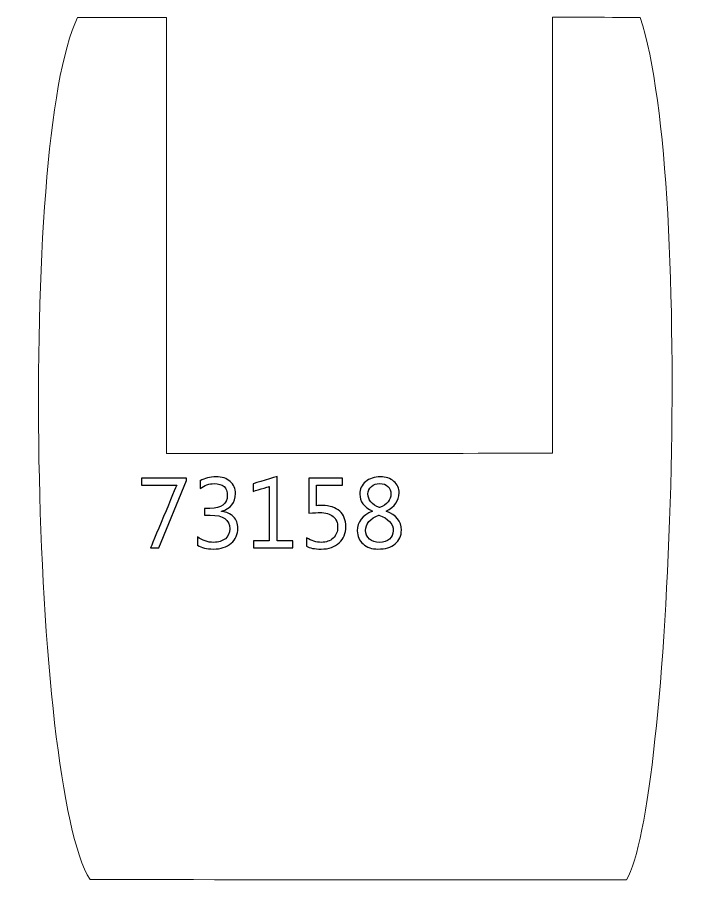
# Model space of a CAD drawing. Header units: centimetres. Extents: x -494 to 505, y -672 to 577.
# Drawn here: x -189.9 to -116.8, y -671.6 to -578.7 of the extents above; entities that cross this region are included whole.
import ezdxf

# ---------------------------------------------------------------- set-up
doc = ezdxf.new("R2010")
doc.units = ezdxf.units.CM
doc.header["$MEASUREMENT"] = 0
doc.layers.add('Camada 1', color=7, linetype='Continuous')
doc.layers.add('Camada 2', color=10, linetype='Continuous')

msp = doc.modelspace()

# ---------------------------------------------------------------- linework, layer by layer
at = {"layer": 'Camada 1', "lineweight": 9}
msp.add_open_spline([(-183.440578, -578.686168), (-183.440578, -578.686168), (-173.829726, -578.68058), (-173.829726, -578.68058), (-173.829726, -578.68058), (-173.829726, -578.68058), (-173.830742, -625.666516), (-173.830742, -625.666516), (-173.830742, -625.666516), (-173.830742, -625.666516), (-132.239258, -625.66042), (-132.239258, -625.66042), (-132.239258, -625.66042), (-132.239258, -625.66042), (-132.233162, -578.666356), (-132.233162, -578.666356), (-132.233162, -578.666356), (-132.233162, -578.666356), (-122.790458, -578.680072), (-122.790458, -578.680072), (-122.790458, -578.680072), (-116.80571, -596.998552), (-119.53113, -663.992068), (-124.269246, -671.615116), (-124.269246, -671.615116), (-124.269246, -671.615116), (-182.08625, -671.60394), (-182.08625, -671.60394), (-182.08625, -671.60394), (-188.453522, -661.473912), (-189.926722, -592.15782), (-183.440578, -578.686168)], degree=3, knots=[0, 0, 0, 0, 0.111111111, 0.111111111, 0.111111111, 0.111111121, 0.222222222, 0.222222222, 0.222222222, 0.222222232, 0.333333333, 0.333333333, 0.333333333, 0.333333343, 0.444444444, 0.444444444, 0.444444444, 0.444444454, 0.555555556, 0.555555556, 0.555555556, 0.555555566, 0.666666667, 0.666666667, 0.666666667, 0.666666677, 0.777777778, 0.777777778, 0.777777778, 0.777777788, 1, 1, 1, 1], dxfattribs=at)
at = {"layer": 'Camada 2'}
for points, knots in [([(-171.686728, -628.592088), (-171.686728, -628.592088), (-174.665386, -635.84836), (-174.665386, -635.84836), (-174.665386, -635.84836), (-174.665386, -635.84836), (-175.557942, -635.84836), (-175.557942, -635.84836), (-175.557942, -635.84836), (-175.557942, -635.84836), (-172.740574, -629.095516), (-172.740574, -629.095516), (-172.740574, -629.095516), (-172.740574, -629.095516), (-176.53635, -629.095516), (-176.53635, -629.095516), (-176.53635, -629.095516), (-176.53635, -629.095516), (-176.53635, -628.321324), (-176.53635, -628.321324), (-176.53635, -628.321324), (-176.53635, -628.321324), (-171.686728, -628.321324), (-171.686728, -628.321324), (-171.686728, -628.321324), (-171.686728, -628.321324), (-171.686728, -628.592088), (-171.686728, -628.592088)], [0, 0, 0, 0, 0.125, 0.125, 0.125, 0.12500001, 0.25, 0.25, 0.25, 0.25000001, 0.375, 0.375, 0.375, 0.37500001, 0.5, 0.5, 0.5, 0.50000001, 0.625, 0.625, 0.625, 0.62500001, 0.75, 0.75, 0.75, 0.75000001, 1, 1, 1, 1]), ([(-170.504104, -635.568706), (-170.504104, -635.568706), (-170.504104, -634.644146), (-170.504104, -634.644146), (-170.504104, -634.644146), (-169.989754, -635.052578), (-169.407332, -635.257048), (-168.76014, -635.257048), (-168.76014, -635.257048), (-168.233344, -635.257048), (-167.81399, -635.126238), (-167.5003, -634.862586), (-167.5003, -634.862586), (-167.186864, -634.599188), (-167.030908, -634.24435), (-167.030908, -633.79985), (-167.030908, -633.79985), (-167.030908, -632.81433), (-167.729662, -632.321316), (-169.1259, -632.321316), (-169.1259, -632.321316), (-169.1259, -632.321316), (-169.751248, -632.321316), (-169.751248, -632.321316), (-169.751248, -632.321316), (-169.751248, -632.321316), (-169.751248, -631.590304), (-169.751248, -631.590304), (-169.751248, -631.590304), (-169.751248, -631.590304), (-169.15638, -631.590304), (-169.15638, -631.590304), (-169.15638, -631.590304), (-167.910764, -631.590304), (-167.288972, -631.12777), (-167.288972, -630.204988), (-167.288972, -630.204988), (-167.288972, -629.350024), (-167.763952, -628.923558), (-168.713658, -628.923558), (-168.713658, -628.923558), (-169.24401, -628.923558), (-169.744136, -629.102628), (-170.213782, -629.461276), (-170.213782, -629.461276), (-170.213782, -629.461276), (-170.213782, -628.622568), (-170.213782, -628.622568), (-170.213782, -628.622568), (-169.729912, -628.335802), (-169.158158, -628.192292), (-168.500298, -628.192292), (-168.500298, -628.192292), (-167.86606, -628.192292), (-167.358822, -628.360694), (-166.97706, -628.695974), (-166.97706, -628.695974), (-166.597076, -629.032778), (-166.407084, -629.463054), (-166.407084, -629.988072), (-166.407084, -629.988072), (-166.407084, -630.97918), (-166.910766, -631.617228), (-167.919654, -631.900184), (-167.919654, -631.900184), (-167.919654, -631.900184), (-167.919654, -631.921774), (-167.919654, -631.921774), (-167.919654, -631.921774), (-167.378634, -631.973844), (-166.948358, -632.163836), (-166.629334, -632.49175), (-166.629334, -632.49175), (-166.308532, -632.819664), (-166.14902, -633.22835), (-166.14902, -633.717554), (-166.14902, -633.717554), (-166.14902, -634.394972), (-166.391082, -634.939802), (-166.87673, -635.3556), (-166.87673, -635.3556), (-167.362378, -635.76962), (-168.002204, -635.977392), (-168.796208, -635.977392), (-168.796208, -635.977392), (-169.511218, -635.977392), (-170.08094, -635.841248), (-170.504104, -635.568706)], [0, 0, 0, 0, 0.043478261, 0.043478261, 0.043478261, 0.043478271, 0.086956522, 0.086956522, 0.086956522, 0.086956532, 0.130434783, 0.130434783, 0.130434783, 0.130434793, 0.173913043, 0.173913043, 0.173913043, 0.173913053, 0.217391304, 0.217391304, 0.217391304, 0.217391314, 0.260869565, 0.260869565, 0.260869565, 0.260869575, 0.304347826, 0.304347826, 0.304347826, 0.304347836, 0.347826087, 0.347826087, 0.347826087, 0.347826097, 0.391304348, 0.391304348, 0.391304348, 0.391304358, 0.434782609, 0.434782609, 0.434782609, 0.434782619, 0.47826087, 0.47826087, 0.47826087, 0.47826088, 0.52173913, 0.52173913, 0.52173913, 0.52173914, 0.565217391, 0.565217391, 0.565217391, 0.565217401, 0.608695652, 0.608695652, 0.608695652, 0.608695662, 0.652173913, 0.652173913, 0.652173913, 0.652173923, 0.695652174, 0.695652174, 0.695652174, 0.695652184, 0.739130435, 0.739130435, 0.739130435, 0.739130445, 0.782608696, 0.782608696, 0.782608696, 0.782608706, 0.826086957, 0.826086957, 0.826086957, 0.826086967, 0.869565217, 0.869565217, 0.869565217, 0.869565227, 0.913043478, 0.913043478, 0.913043478, 0.913043488, 1, 1, 1, 1]), ([(-160.213548, -635.84836), (-160.213548, -635.84836), (-164.471604, -635.84836), (-164.471604, -635.84836), (-164.471604, -635.84836), (-164.471604, -635.84836), (-164.471604, -635.095758), (-164.471604, -635.095758), (-164.471604, -635.095758), (-164.471604, -635.095758), (-162.772852, -635.095758), (-162.772852, -635.095758), (-162.772852, -635.095758), (-162.772852, -635.095758), (-162.772852, -629.242582), (-162.772852, -629.242582), (-162.772852, -629.242582), (-162.772852, -629.242582), (-164.514784, -629.762266), (-164.514784, -629.762266), (-164.514784, -629.762266), (-164.514784, -629.762266), (-164.514784, -628.945148), (-164.514784, -628.945148), (-164.514784, -628.945148), (-164.514784, -628.945148), (-161.912554, -628.149366), (-161.912554, -628.149366), (-161.912554, -628.149366), (-161.912554, -628.149366), (-161.912554, -635.095758), (-161.912554, -635.095758), (-161.912554, -635.095758), (-161.912554, -635.095758), (-160.213548, -635.095758), (-160.213548, -635.095758), (-160.213548, -635.095758), (-160.213548, -635.095758), (-160.213548, -635.84836), (-160.213548, -635.84836)], [0, 0, 0, 0, 0.090909091, 0.090909091, 0.090909091, 0.090909101, 0.181818182, 0.181818182, 0.181818182, 0.181818192, 0.272727273, 0.272727273, 0.272727273, 0.272727283, 0.363636364, 0.363636364, 0.363636364, 0.363636374, 0.454545455, 0.454545455, 0.454545455, 0.454545465, 0.545454545, 0.545454545, 0.545454545, 0.545454555, 0.636363636, 0.636363636, 0.636363636, 0.636363646, 0.727272727, 0.727272727, 0.727272727, 0.727272737, 0.818181818, 0.818181818, 0.818181818, 0.818181828, 1, 1, 1, 1]), ([(-158.740348, -635.66548), (-158.740348, -635.66548), (-158.740348, -634.751588), (-158.740348, -634.751588), (-158.740348, -634.751588), (-158.225998, -635.088392), (-157.702758, -635.257048), (-157.170628, -635.257048), (-157.170628, -635.257048), (-156.638244, -635.257048), (-156.21, -635.106426), (-155.883864, -634.805436), (-155.883864, -634.805436), (-155.559252, -634.50597), (-155.396184, -634.106428), (-155.396184, -633.609858), (-155.396184, -633.609858), (-155.396184, -633.117098), (-155.563062, -632.73178), (-155.894532, -632.455936), (-155.894532, -632.455936), (-156.22778, -632.179838), (-156.70276, -632.041916), (-157.322774, -632.041916), (-157.322774, -632.041916), (-157.532578, -632.041916), (-157.926786, -632.063252), (-158.503874, -632.104654), (-158.503874, -632.104654), (-158.503874, -632.104654), (-158.503874, -628.321324), (-158.503874, -628.321324), (-158.503874, -628.321324), (-158.503874, -628.321324), (-154.85872, -628.321324), (-154.85872, -628.321324), (-154.85872, -628.321324), (-154.85872, -628.321324), (-154.85872, -629.095516), (-154.85872, -629.095516), (-154.85872, -629.095516), (-154.85872, -629.095516), (-157.686756, -629.095516), (-157.686756, -629.095516), (-157.686756, -629.095516), (-157.686756, -629.095516), (-157.686756, -631.31065), (-157.686756, -631.31065), (-157.686756, -631.31065), (-157.455362, -631.296426), (-157.242256, -631.28906), (-157.045152, -631.28906), (-157.045152, -631.28906), (-156.24048, -631.28906), (-155.616656, -631.491752), (-155.175966, -631.89485), (-155.175966, -631.89485), (-154.735022, -632.298202), (-154.51455, -632.851922), (-154.51455, -633.554486), (-154.51455, -633.554486), (-154.51455, -634.281942), (-154.751024, -634.868174), (-155.226004, -635.310642), (-155.226004, -635.310642), (-155.700984, -635.755142), (-156.353256, -635.977392), (-157.179518, -635.977392), (-157.179518, -635.977392), (-157.876494, -635.977392), (-158.396432, -635.873506), (-158.740348, -635.66548)], [0, 0, 0, 0, 0.052631579, 0.052631579, 0.052631579, 0.052631589, 0.105263158, 0.105263158, 0.105263158, 0.105263168, 0.157894737, 0.157894737, 0.157894737, 0.157894747, 0.210526316, 0.210526316, 0.210526316, 0.210526326, 0.263157895, 0.263157895, 0.263157895, 0.263157905, 0.315789474, 0.315789474, 0.315789474, 0.315789484, 0.368421053, 0.368421053, 0.368421053, 0.368421063, 0.421052632, 0.421052632, 0.421052632, 0.421052642, 0.473684211, 0.473684211, 0.473684211, 0.473684221, 0.526315789, 0.526315789, 0.526315789, 0.526315799, 0.578947368, 0.578947368, 0.578947368, 0.578947378, 0.631578947, 0.631578947, 0.631578947, 0.631578957, 0.684210526, 0.684210526, 0.684210526, 0.684210536, 0.736842105, 0.736842105, 0.736842105, 0.736842115, 0.789473684, 0.789473684, 0.789473684, 0.789473694, 0.842105263, 0.842105263, 0.842105263, 0.842105273, 0.894736842, 0.894736842, 0.894736842, 0.894736852, 1, 1, 1, 1]), ([(-151.654256, -631.901962), (-151.654256, -631.901962), (-151.654256, -631.880626), (-151.654256, -631.880626), (-151.654256, -631.880626), (-152.55748, -631.461272), (-153.009092, -630.851926), (-153.009092, -630.052588), (-153.009092, -630.052588), (-153.009092, -629.509536), (-152.803098, -629.063258), (-152.389078, -628.715532), (-152.389078, -628.715532), (-151.975058, -628.366282), (-151.442928, -628.192292), (-150.790402, -628.192292), (-150.790402, -628.192292), (-150.202646, -628.192292), (-149.718776, -628.35536), (-149.34057, -628.681496), (-149.34057, -628.681496), (-148.962618, -629.007886), (-148.772626, -629.425208), (-148.772626, -629.936002), (-148.772626, -629.936002), (-148.772626, -630.771154), (-149.238462, -631.418092), (-150.170388, -631.880626), (-150.170388, -631.880626), (-150.170388, -631.880626), (-150.170388, -631.901962), (-150.170388, -631.901962), (-150.170388, -631.901962), (-149.073616, -632.294646), (-148.52523, -632.973842), (-148.52523, -633.939804), (-148.52523, -633.939804), (-148.52523, -634.563374), (-148.749258, -635.057912), (-149.197314, -635.42545), (-149.197314, -635.42545), (-149.643592, -635.792734), (-150.267162, -635.977392), (-151.064722, -635.977392), (-151.064722, -635.977392), (-151.708104, -635.977392), (-152.236678, -635.794512), (-152.654254, -635.430784), (-152.654254, -635.430784), (-153.070052, -635.067056), (-153.278078, -634.593854), (-153.278078, -634.01321), (-153.278078, -634.01321), (-153.278078, -633.047248), (-152.736804, -632.342906), (-151.654256, -631.901962)], [0, 0, 0, 0, 0.066666667, 0.066666667, 0.066666667, 0.066666677, 0.133333333, 0.133333333, 0.133333333, 0.133333343, 0.2, 0.2, 0.2, 0.20000001, 0.266666667, 0.266666667, 0.266666667, 0.266666677, 0.333333333, 0.333333333, 0.333333333, 0.333333343, 0.4, 0.4, 0.4, 0.40000001, 0.466666667, 0.466666667, 0.466666667, 0.466666677, 0.533333333, 0.533333333, 0.533333333, 0.533333343, 0.6, 0.6, 0.6, 0.60000001, 0.666666667, 0.666666667, 0.666666667, 0.666666677, 0.733333333, 0.733333333, 0.733333333, 0.733333343, 0.8, 0.8, 0.8, 0.80000001, 0.866666667, 0.866666667, 0.866666667, 0.866666677, 1, 1, 1, 1]), ([(-149.65426, -630.043698), (-149.65426, -629.695972), (-149.76348, -629.42343), (-149.980396, -629.22277), (-149.980396, -629.22277), (-150.197312, -629.023888), (-150.494746, -628.923558), (-150.869396, -628.923558), (-150.869396, -628.923558), (-151.220678, -628.923558), (-151.518112, -629.027444), (-151.761952, -629.237248), (-151.761952, -629.237248), (-152.005538, -629.44502), (-152.127458, -629.710196), (-152.127458, -630.032776), (-152.127458, -630.032776), (-152.127458, -630.688858), (-151.718772, -631.181618), (-150.901654, -631.514866), (-150.901654, -631.514866), (-150.070058, -631.17095), (-149.65426, -630.681746), (-149.65426, -630.043698)], [0, 0, 0, 0, 0.142857143, 0.142857143, 0.142857143, 0.142857153, 0.285714286, 0.285714286, 0.285714286, 0.285714296, 0.428571429, 0.428571429, 0.428571429, 0.428571439, 0.571428571, 0.571428571, 0.571428571, 0.571428581, 0.714285714, 0.714285714, 0.714285714, 0.714285724, 1, 1, 1, 1]), ([(-150.959058, -632.310648), (-151.917654, -632.69241), (-152.39619, -633.247908), (-152.39619, -633.97384), (-152.39619, -633.97384), (-152.39619, -634.348236), (-152.25649, -634.656592), (-151.978614, -634.896622), (-151.978614, -634.896622), (-151.700992, -635.136906), (-151.335232, -635.257048), (-150.880064, -635.257048), (-150.880064, -635.257048), (-150.446486, -635.257048), (-150.093426, -635.138684), (-149.819106, -634.90221), (-149.819106, -634.90221), (-149.54504, -634.665482), (-149.406864, -634.36627), (-149.406864, -634.00432), (-149.406864, -634.00432), (-149.406864, -633.247908), (-149.92477, -632.681742), (-150.959058, -632.310648)], [0, 0, 0, 0, 0.142857143, 0.142857143, 0.142857143, 0.142857153, 0.285714286, 0.285714286, 0.285714286, 0.285714296, 0.428571429, 0.428571429, 0.428571429, 0.428571439, 0.571428571, 0.571428571, 0.571428571, 0.571428581, 0.714285714, 0.714285714, 0.714285714, 0.714285724, 1, 1, 1, 1])]:
    msp.add_open_spline(points, degree=3, knots=knots, dxfattribs=at)
at = {"layer": 'Camada 2', "lineweight": 9}
for points, knots in [([(-171.686728, -628.592088), (-171.686728, -628.592088), (-174.665386, -635.84836), (-174.665386, -635.84836), (-174.665386, -635.84836), (-174.665386, -635.84836), (-175.557942, -635.84836), (-175.557942, -635.84836), (-175.557942, -635.84836), (-175.557942, -635.84836), (-172.740574, -629.095516), (-172.740574, -629.095516), (-172.740574, -629.095516), (-172.740574, -629.095516), (-176.53635, -629.095516), (-176.53635, -629.095516), (-176.53635, -629.095516), (-176.53635, -629.095516), (-176.53635, -628.321324), (-176.53635, -628.321324), (-176.53635, -628.321324), (-176.53635, -628.321324), (-171.686728, -628.321324), (-171.686728, -628.321324), (-171.686728, -628.321324), (-171.686728, -628.321324), (-171.686728, -628.592088), (-171.686728, -628.592088)], [0, 0, 0, 0, 0.125, 0.125, 0.125, 0.12500001, 0.25, 0.25, 0.25, 0.25000001, 0.375, 0.375, 0.375, 0.37500001, 0.5, 0.5, 0.5, 0.50000001, 0.625, 0.625, 0.625, 0.62500001, 0.75, 0.75, 0.75, 0.75000001, 1, 1, 1, 1]), ([(-170.504104, -635.568706), (-170.504104, -635.568706), (-170.504104, -634.644146), (-170.504104, -634.644146), (-170.504104, -634.644146), (-169.989754, -635.052578), (-169.407332, -635.257048), (-168.76014, -635.257048), (-168.76014, -635.257048), (-168.233344, -635.257048), (-167.81399, -635.126238), (-167.5003, -634.862586), (-167.5003, -634.862586), (-167.186864, -634.599188), (-167.030908, -634.24435), (-167.030908, -633.79985), (-167.030908, -633.79985), (-167.030908, -632.81433), (-167.729662, -632.321316), (-169.1259, -632.321316), (-169.1259, -632.321316), (-169.1259, -632.321316), (-169.751248, -632.321316), (-169.751248, -632.321316), (-169.751248, -632.321316), (-169.751248, -632.321316), (-169.751248, -631.590304), (-169.751248, -631.590304), (-169.751248, -631.590304), (-169.751248, -631.590304), (-169.15638, -631.590304), (-169.15638, -631.590304), (-169.15638, -631.590304), (-167.910764, -631.590304), (-167.288972, -631.12777), (-167.288972, -630.204988), (-167.288972, -630.204988), (-167.288972, -629.350024), (-167.763952, -628.923558), (-168.713658, -628.923558), (-168.713658, -628.923558), (-169.24401, -628.923558), (-169.744136, -629.102628), (-170.213782, -629.461276), (-170.213782, -629.461276), (-170.213782, -629.461276), (-170.213782, -628.622568), (-170.213782, -628.622568), (-170.213782, -628.622568), (-169.729912, -628.335802), (-169.158158, -628.192292), (-168.500298, -628.192292), (-168.500298, -628.192292), (-167.86606, -628.192292), (-167.358822, -628.360694), (-166.97706, -628.695974), (-166.97706, -628.695974), (-166.597076, -629.032778), (-166.407084, -629.463054), (-166.407084, -629.988072), (-166.407084, -629.988072), (-166.407084, -630.97918), (-166.910766, -631.617228), (-167.919654, -631.900184), (-167.919654, -631.900184), (-167.919654, -631.900184), (-167.919654, -631.921774), (-167.919654, -631.921774), (-167.919654, -631.921774), (-167.378634, -631.973844), (-166.948358, -632.163836), (-166.629334, -632.49175), (-166.629334, -632.49175), (-166.308532, -632.819664), (-166.14902, -633.22835), (-166.14902, -633.717554), (-166.14902, -633.717554), (-166.14902, -634.394972), (-166.391082, -634.939802), (-166.87673, -635.3556), (-166.87673, -635.3556), (-167.362378, -635.76962), (-168.002204, -635.977392), (-168.796208, -635.977392), (-168.796208, -635.977392), (-169.511218, -635.977392), (-170.08094, -635.841248), (-170.504104, -635.568706)], [0, 0, 0, 0, 0.043478261, 0.043478261, 0.043478261, 0.043478271, 0.086956522, 0.086956522, 0.086956522, 0.086956532, 0.130434783, 0.130434783, 0.130434783, 0.130434793, 0.173913043, 0.173913043, 0.173913043, 0.173913053, 0.217391304, 0.217391304, 0.217391304, 0.217391314, 0.260869565, 0.260869565, 0.260869565, 0.260869575, 0.304347826, 0.304347826, 0.304347826, 0.304347836, 0.347826087, 0.347826087, 0.347826087, 0.347826097, 0.391304348, 0.391304348, 0.391304348, 0.391304358, 0.434782609, 0.434782609, 0.434782609, 0.434782619, 0.47826087, 0.47826087, 0.47826087, 0.47826088, 0.52173913, 0.52173913, 0.52173913, 0.52173914, 0.565217391, 0.565217391, 0.565217391, 0.565217401, 0.608695652, 0.608695652, 0.608695652, 0.608695662, 0.652173913, 0.652173913, 0.652173913, 0.652173923, 0.695652174, 0.695652174, 0.695652174, 0.695652184, 0.739130435, 0.739130435, 0.739130435, 0.739130445, 0.782608696, 0.782608696, 0.782608696, 0.782608706, 0.826086957, 0.826086957, 0.826086957, 0.826086967, 0.869565217, 0.869565217, 0.869565217, 0.869565227, 0.913043478, 0.913043478, 0.913043478, 0.913043488, 1, 1, 1, 1]), ([(-160.213548, -635.84836), (-160.213548, -635.84836), (-164.471604, -635.84836), (-164.471604, -635.84836), (-164.471604, -635.84836), (-164.471604, -635.84836), (-164.471604, -635.095758), (-164.471604, -635.095758), (-164.471604, -635.095758), (-164.471604, -635.095758), (-162.772852, -635.095758), (-162.772852, -635.095758), (-162.772852, -635.095758), (-162.772852, -635.095758), (-162.772852, -629.242582), (-162.772852, -629.242582), (-162.772852, -629.242582), (-162.772852, -629.242582), (-164.514784, -629.762266), (-164.514784, -629.762266), (-164.514784, -629.762266), (-164.514784, -629.762266), (-164.514784, -628.945148), (-164.514784, -628.945148), (-164.514784, -628.945148), (-164.514784, -628.945148), (-161.912554, -628.149366), (-161.912554, -628.149366), (-161.912554, -628.149366), (-161.912554, -628.149366), (-161.912554, -635.095758), (-161.912554, -635.095758), (-161.912554, -635.095758), (-161.912554, -635.095758), (-160.213548, -635.095758), (-160.213548, -635.095758), (-160.213548, -635.095758), (-160.213548, -635.095758), (-160.213548, -635.84836), (-160.213548, -635.84836)], [0, 0, 0, 0, 0.090909091, 0.090909091, 0.090909091, 0.090909101, 0.181818182, 0.181818182, 0.181818182, 0.181818192, 0.272727273, 0.272727273, 0.272727273, 0.272727283, 0.363636364, 0.363636364, 0.363636364, 0.363636374, 0.454545455, 0.454545455, 0.454545455, 0.454545465, 0.545454545, 0.545454545, 0.545454545, 0.545454555, 0.636363636, 0.636363636, 0.636363636, 0.636363646, 0.727272727, 0.727272727, 0.727272727, 0.727272737, 0.818181818, 0.818181818, 0.818181818, 0.818181828, 1, 1, 1, 1]), ([(-158.740348, -635.66548), (-158.740348, -635.66548), (-158.740348, -634.751588), (-158.740348, -634.751588), (-158.740348, -634.751588), (-158.225998, -635.088392), (-157.702758, -635.257048), (-157.170628, -635.257048), (-157.170628, -635.257048), (-156.638244, -635.257048), (-156.21, -635.106426), (-155.883864, -634.805436), (-155.883864, -634.805436), (-155.559252, -634.50597), (-155.396184, -634.106428), (-155.396184, -633.609858), (-155.396184, -633.609858), (-155.396184, -633.117098), (-155.563062, -632.73178), (-155.894532, -632.455936), (-155.894532, -632.455936), (-156.22778, -632.179838), (-156.70276, -632.041916), (-157.322774, -632.041916), (-157.322774, -632.041916), (-157.532578, -632.041916), (-157.926786, -632.063252), (-158.503874, -632.104654), (-158.503874, -632.104654), (-158.503874, -632.104654), (-158.503874, -628.321324), (-158.503874, -628.321324), (-158.503874, -628.321324), (-158.503874, -628.321324), (-154.85872, -628.321324), (-154.85872, -628.321324), (-154.85872, -628.321324), (-154.85872, -628.321324), (-154.85872, -629.095516), (-154.85872, -629.095516), (-154.85872, -629.095516), (-154.85872, -629.095516), (-157.686756, -629.095516), (-157.686756, -629.095516), (-157.686756, -629.095516), (-157.686756, -629.095516), (-157.686756, -631.31065), (-157.686756, -631.31065), (-157.686756, -631.31065), (-157.455362, -631.296426), (-157.242256, -631.28906), (-157.045152, -631.28906), (-157.045152, -631.28906), (-156.24048, -631.28906), (-155.616656, -631.491752), (-155.175966, -631.89485), (-155.175966, -631.89485), (-154.735022, -632.298202), (-154.51455, -632.851922), (-154.51455, -633.554486), (-154.51455, -633.554486), (-154.51455, -634.281942), (-154.751024, -634.868174), (-155.226004, -635.310642), (-155.226004, -635.310642), (-155.700984, -635.755142), (-156.353256, -635.977392), (-157.179518, -635.977392), (-157.179518, -635.977392), (-157.876494, -635.977392), (-158.396432, -635.873506), (-158.740348, -635.66548)], [0, 0, 0, 0, 0.052631579, 0.052631579, 0.052631579, 0.052631589, 0.105263158, 0.105263158, 0.105263158, 0.105263168, 0.157894737, 0.157894737, 0.157894737, 0.157894747, 0.210526316, 0.210526316, 0.210526316, 0.210526326, 0.263157895, 0.263157895, 0.263157895, 0.263157905, 0.315789474, 0.315789474, 0.315789474, 0.315789484, 0.368421053, 0.368421053, 0.368421053, 0.368421063, 0.421052632, 0.421052632, 0.421052632, 0.421052642, 0.473684211, 0.473684211, 0.473684211, 0.473684221, 0.526315789, 0.526315789, 0.526315789, 0.526315799, 0.578947368, 0.578947368, 0.578947368, 0.578947378, 0.631578947, 0.631578947, 0.631578947, 0.631578957, 0.684210526, 0.684210526, 0.684210526, 0.684210536, 0.736842105, 0.736842105, 0.736842105, 0.736842115, 0.789473684, 0.789473684, 0.789473684, 0.789473694, 0.842105263, 0.842105263, 0.842105263, 0.842105273, 0.894736842, 0.894736842, 0.894736842, 0.894736852, 1, 1, 1, 1]), ([(-151.654256, -631.901962), (-151.654256, -631.901962), (-151.654256, -631.880626), (-151.654256, -631.880626), (-151.654256, -631.880626), (-152.55748, -631.461272), (-153.009092, -630.851926), (-153.009092, -630.052588), (-153.009092, -630.052588), (-153.009092, -629.509536), (-152.803098, -629.063258), (-152.389078, -628.715532), (-152.389078, -628.715532), (-151.975058, -628.366282), (-151.442928, -628.192292), (-150.790402, -628.192292), (-150.790402, -628.192292), (-150.202646, -628.192292), (-149.718776, -628.35536), (-149.34057, -628.681496), (-149.34057, -628.681496), (-148.962618, -629.007886), (-148.772626, -629.425208), (-148.772626, -629.936002), (-148.772626, -629.936002), (-148.772626, -630.771154), (-149.238462, -631.418092), (-150.170388, -631.880626), (-150.170388, -631.880626), (-150.170388, -631.880626), (-150.170388, -631.901962), (-150.170388, -631.901962), (-150.170388, -631.901962), (-149.073616, -632.294646), (-148.52523, -632.973842), (-148.52523, -633.939804), (-148.52523, -633.939804), (-148.52523, -634.563374), (-148.749258, -635.057912), (-149.197314, -635.42545), (-149.197314, -635.42545), (-149.643592, -635.792734), (-150.267162, -635.977392), (-151.064722, -635.977392), (-151.064722, -635.977392), (-151.708104, -635.977392), (-152.236678, -635.794512), (-152.654254, -635.430784), (-152.654254, -635.430784), (-153.070052, -635.067056), (-153.278078, -634.593854), (-153.278078, -634.01321), (-153.278078, -634.01321), (-153.278078, -633.047248), (-152.736804, -632.342906), (-151.654256, -631.901962)], [0, 0, 0, 0, 0.066666667, 0.066666667, 0.066666667, 0.066666677, 0.133333333, 0.133333333, 0.133333333, 0.133333343, 0.2, 0.2, 0.2, 0.20000001, 0.266666667, 0.266666667, 0.266666667, 0.266666677, 0.333333333, 0.333333333, 0.333333333, 0.333333343, 0.4, 0.4, 0.4, 0.40000001, 0.466666667, 0.466666667, 0.466666667, 0.466666677, 0.533333333, 0.533333333, 0.533333333, 0.533333343, 0.6, 0.6, 0.6, 0.60000001, 0.666666667, 0.666666667, 0.666666667, 0.666666677, 0.733333333, 0.733333333, 0.733333333, 0.733333343, 0.8, 0.8, 0.8, 0.80000001, 0.866666667, 0.866666667, 0.866666667, 0.866666677, 1, 1, 1, 1]), ([(-149.65426, -630.043698), (-149.65426, -629.695972), (-149.76348, -629.42343), (-149.980396, -629.22277), (-149.980396, -629.22277), (-150.197312, -629.023888), (-150.494746, -628.923558), (-150.869396, -628.923558), (-150.869396, -628.923558), (-151.220678, -628.923558), (-151.518112, -629.027444), (-151.761952, -629.237248), (-151.761952, -629.237248), (-152.005538, -629.44502), (-152.127458, -629.710196), (-152.127458, -630.032776), (-152.127458, -630.032776), (-152.127458, -630.688858), (-151.718772, -631.181618), (-150.901654, -631.514866), (-150.901654, -631.514866), (-150.070058, -631.17095), (-149.65426, -630.681746), (-149.65426, -630.043698)], [0, 0, 0, 0, 0.142857143, 0.142857143, 0.142857143, 0.142857153, 0.285714286, 0.285714286, 0.285714286, 0.285714296, 0.428571429, 0.428571429, 0.428571429, 0.428571439, 0.571428571, 0.571428571, 0.571428571, 0.571428581, 0.714285714, 0.714285714, 0.714285714, 0.714285724, 1, 1, 1, 1]), ([(-150.959058, -632.310648), (-151.917654, -632.69241), (-152.39619, -633.247908), (-152.39619, -633.97384), (-152.39619, -633.97384), (-152.39619, -634.348236), (-152.25649, -634.656592), (-151.978614, -634.896622), (-151.978614, -634.896622), (-151.700992, -635.136906), (-151.335232, -635.257048), (-150.880064, -635.257048), (-150.880064, -635.257048), (-150.446486, -635.257048), (-150.093426, -635.138684), (-149.819106, -634.90221), (-149.819106, -634.90221), (-149.54504, -634.665482), (-149.406864, -634.36627), (-149.406864, -634.00432), (-149.406864, -634.00432), (-149.406864, -633.247908), (-149.92477, -632.681742), (-150.959058, -632.310648)], [0, 0, 0, 0, 0.142857143, 0.142857143, 0.142857143, 0.142857153, 0.285714286, 0.285714286, 0.285714286, 0.285714296, 0.428571429, 0.428571429, 0.428571429, 0.428571439, 0.571428571, 0.571428571, 0.571428571, 0.571428581, 0.714285714, 0.714285714, 0.714285714, 0.714285724, 1, 1, 1, 1])]:
    msp.add_open_spline(points, degree=3, knots=knots, dxfattribs=at)

doc.saveas('drawing.dxf')
